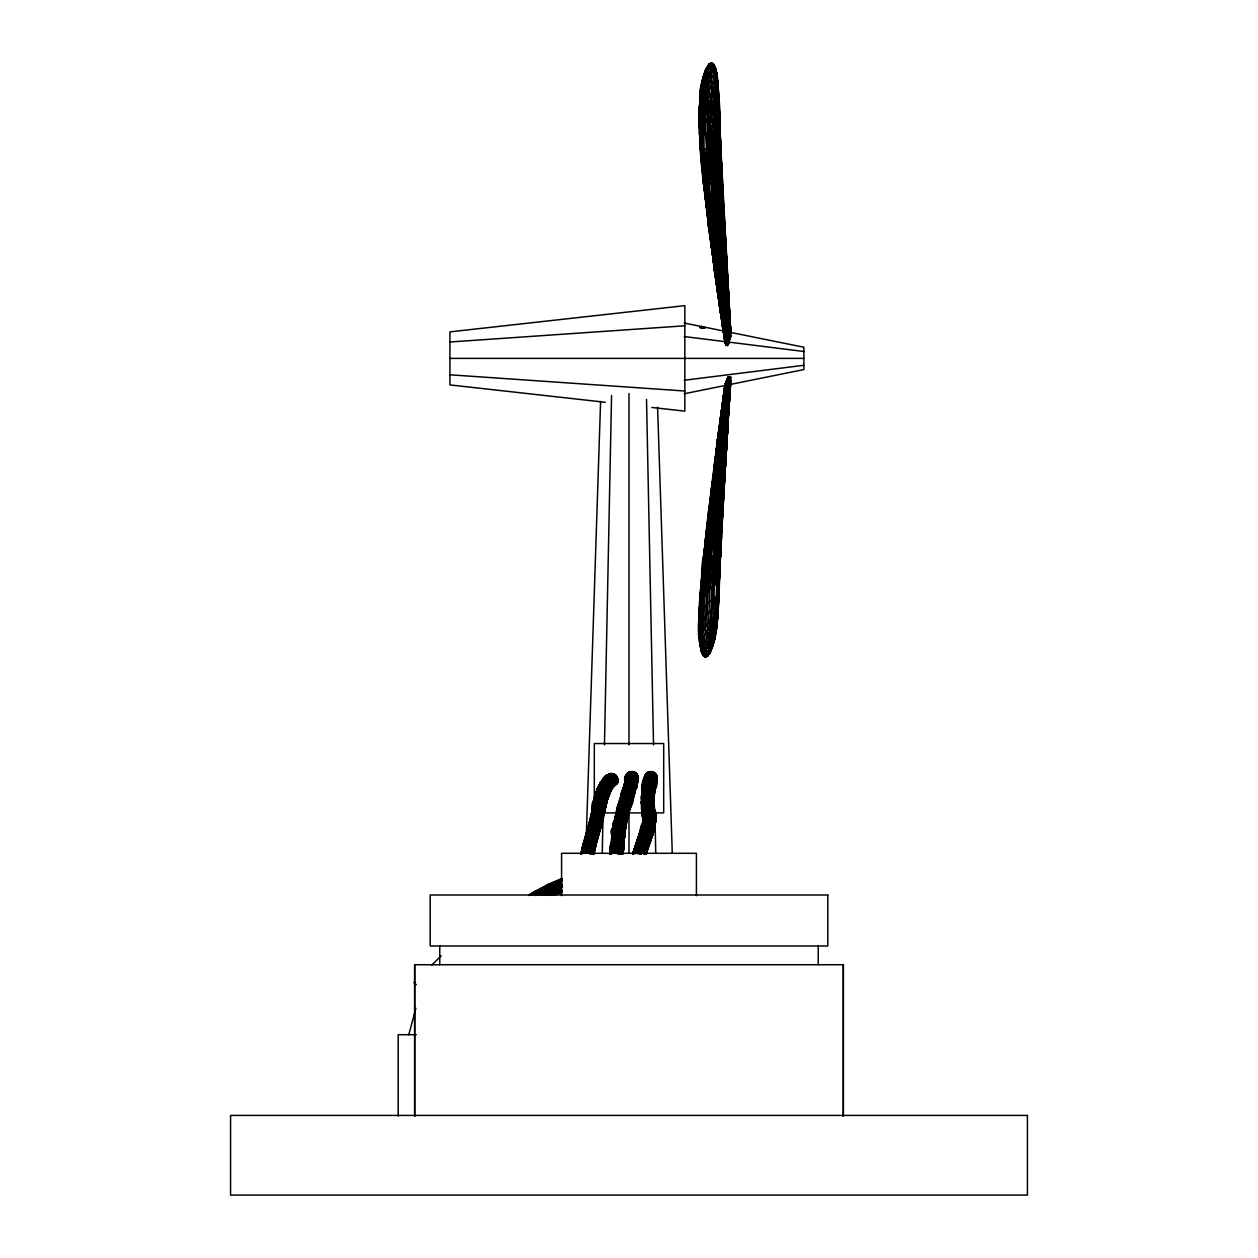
<?xml version="1.0" encoding="UTF-8"?>
<svg xmlns="http://www.w3.org/2000/svg" width="1258" height="1258" viewBox="0 0 1258 1258"><rect width="100%" height="100%" fill="white"/><g stroke="black" fill="none" stroke-linecap="round" stroke-linejoin="round"><path stroke-width="1.5" d="M398.204 1116.113L398.204 1034.705L416.335 1034.705M414.668 964.729L414.668 1116.239L414.668 964.729L843.332 964.729L843.332 1116.239L843.332 964.729M625.305 777.224L625.949 781.124L625.305 777.224L626.956 773.544L630.478 771.704L634.457 772.129L637.79 776.123L637.256 783.089L638.01 777.287L637.098 781.753M625.698 781.658L625.273 778.183M637.381 782.177C643.247 770.352 621.216 769.346 625.949 780.982M722.422 187.788L718.224 87.588L715.645 68.624L713.852 64.488L711.572 62.9L708.977 64.189L704.889 71.344L700.69 88.925L699.259 110.893L699.684 134.637L706.257 206.752L725.284 343.748M700.108 127.435L700.077 97.385L699.259 121.822L701.948 166.339L715.173 275.125L725.284 343.497M718.805 101.411L716.824 74.568L714.733 73.467C700.91 89.978 708.411 113.267 707.405 132.75L702.499 135.801L699.684 134.637L699.165 108.345L701.492 87.415M730.222 377.038L721.73 512.635L716.745 618.118L712.515 645.716L710.471 651.88L707.877 655.764L705.282 657.053C690.5 634.063 704.401 599.343 702.326 573.585C707.688 511.408 716.321 449.389 724.592 387.668L717.595 439.011C712.736 510.858 693.001 584.278 704.338 656.204L705.282 657.053L707.877 655.764C718.633 639.3 716.871 618.087 718.821 599.311C720.394 525.294 723.633 451.37 729.687 377.557M710.566 650.512L707.877 655.764L706.32 656.503L703.867 656.314L701.822 653.138C694.212 613.715 703.662 572.909 706.021 533.282C708.521 525.404 712.327 514.962 720.865 512.289C715.11 554.526 722.108 598.604 713.852 640.149L711.949 639.866L709.842 636.422L708.679 621.342L713.144 498.294L718.287 434.812L725.127 383.674L710.754 502.98L703.269 585.615L702.2 632.617L704.04 649.93L706.823 656.299L709.481 653.657L714.072 641.737L717.312 618.338L724.812 469.643M625.824 782.963C619.628 772.27 639.064 766.484 638.01 779.174M717.705 101.945L717.988 85.937L716.541 72.445L713.852 64.488L711.572 62.9L708.977 64.189C695.297 89.994 701.256 121.397 700.58 149.45L702.153 150.708C726.353 139.607 719.183 107.103 717.988 85.937M718.947 130.407L718.224 87.588L720.913 166.418L730.756 332.914L729.09 311.229M625.666 776.233L625.257 781.422M621.358 853.553C621.877 827.418 631.689 797.698 637.366 775.117C639.3 777.601 636.061 787.508 633.497 794.207M644.678 781.674L644.882 775.667L642.146 793.751L642.209 804.853M652.21 794.867C668.517 771.752 639.174 762.631 642.225 791.581M624.581 836.083L625.745 825.83L624.455 827.748L636.296 785.102L637.79 776.123L638.01 777.601M699.763 105.987L699.023 109.918L699.857 111.412C718.585 107.873 721.274 79.097 713.852 64.488L713.349 65.888C698.85 84.931 704.637 112.764 703.961 135.282C703.804 205.714 716.745 275.266 726.259 344.865M718.522 101.819L717.673 89.853M638.01 778.781L637.602 775.651L636.108 784.615L625.179 823.518L622.38 853.506M728.083 344.047C718.884 274.338 709.748 204.504 705.612 134.292C706.336 113.078 699.998 87.195 714.072 69.159L714.575 66.485L712.515 63.749L705.817 69.693C692.702 107.134 704.433 148.067 705.345 186.577L709.323 184.989L714.324 179.328L721.416 164.311L719.843 126.822L715.031 66.816M637.79 776.469L637.366 775.117L635.856 784.159L624.896 823.157L623.308 845.266M700.203 643.2L700.077 636.344L708.679 621.342L711.949 618.071L717.563 618.905L718.821 599.311L717.941 597.44C704.276 599.484 697.514 620.005 699.023 632.397C701.948 623.732 706.54 608.542 717.39 608.542L718.224 610.036L717.437 620.178L714.072 641.737M725.52 383.486L711.871 500.605L704.794 582.721L703.647 630.227L705.455 647.917L708.427 654.144L709.481 653.657L714.182 633.843L717.013 597.11C713.931 613.778 712.421 632.444 702.121 646.502L700.03 645.401L699.165 630.478M725.882 345.352L708.757 228.327L706.996 207.774M729.121 341.704L728.02 311.402L729.027 300.976L723.837 210.951L717.831 151.731L714.182 80.292L711.965 66.643L710.031 63.655C697.246 84.286 702.562 112.025 700.313 135.471M604.06 779.567L606.372 775.683L611.435 773.497L615.744 775.085L617.867 779.189L612.332 785.684L605.696 804.208L609.359 793.059L608.919 790.103L603.557 786.25L598.1 787.791L594.468 798.814L592.298 811.064L593.053 807.605M625.918 775.164L625.949 780.778L625.273 777.837L626.232 774.503M620.414 854.276C621.153 827.544 630.557 797.399 636.752 774.126C631.422 800.418 621.358 825.846 621.059 853.113M728.036 376.551L726.589 422.169L727.596 424.213L720.158 562.515M727.784 424.874L730.709 376.85M623.355 791.408L623.166 787.885M626.217 774.629L625.682 779.52L629.33 777.208L634.378 778.01L637.208 781.36L636.862 785.338M623.968 786.706C618.826 808.8 620.194 780.322 630.462 785.495C633.34 786.234 636.328 789.285 635.054 792.414M637.602 775.919L635.966 773.151L634.409 782.507L623.37 821.836L620.052 853.883M700.517 599.94L701.335 586.621M712.814 70.039L713.349 65.888C722.186 154.53 722.234 244.131 730.756 332.914L720.221 137.326M636.752 774.409L635.007 772.412L633.45 781.847L622.364 821.301L619.172 853.144M636.375 773.953L635.51 772.758L633.953 782.161L622.883 821.553L619.628 853.49M719.843 126.822L721.227 161.401L718.821 97.542L715.786 106.663L712.956 159.986L712.94 204.975L715.362 252.968L713.412 253.739L708.773 207.774L708.207 147.485L709.276 130.628L717.642 116.664C712.311 193.276 718.68 269.684 727.596 345.604L720.457 312.975L709.009 228.736L720.457 312.975M612.048 836.822L613.873 822.119L618.433 820.452L624.22 822.465L625.792 825.437L622.679 853.003L625.682 826.081M627.836 772.742L622.993 790.496M635.95 773.544L629.928 771.704L628.402 780.935L617.301 820.53L614.03 852.877M615.807 852.971L619.015 820.483L630.148 780.856L631.076 771.61L617.851 820.468L614.612 852.861M616.813 853.223L620.21 820.641L632.271 777.208L632.868 772.035L631.689 771.469L618.433 820.452L615.209 852.893M616.97 853.27L620.619 820.719L632.664 777.302L633.261 772.113L632.287 771.5L630.73 780.919L619.612 820.53L616.263 853.066M632.868 772.035C631.406 794.521 616.829 826.773 617.961 853.695M635.479 773.167L634.457 772.129L632.9 781.564L621.798 821.081L618.48 853.993C630.777 831.554 604.831 836.68 610.539 853.695M729.153 376.944L718.57 533.596L718.821 599.311L719.718 533.502C694.023 548.173 703.112 586.024 703.599 610.523M602.268 852.814L602.991 817.496M604.469 744.862L611.561 395.499M627.365 773.245L621.468 796.345M721.778 411.193L724.592 387.668L703.552 557.467L700.439 593.226L699.527 638.042M728.429 376.645C719.151 440.662 720.079 505.527 715.44 569.937C711.289 597.188 719.859 630.384 703.505 654.081L703.002 655.481L704.338 656.204L711.037 650.26L714.575 639.064L715.126 626.453L710.172 625.839L700.612 642.24L701.209 651.345L703.002 655.481L702.027 651.204M700.124 603.903L699.008 622.458L699.558 608.149L704.024 597.692C701.492 568.16 705.439 538.597 708.773 509.286C710.833 501.895 714.387 492.35 722.202 489.692L717.233 534.131L718.224 610.036L724.655 408.819L727.957 402.34L730.552 376.975L723.649 466.561L719.246 588.414M728.697 376.818L727.957 402.34C729.373 439.341 721.825 477.175 722.595 514.553L721.416 532.433M730.049 324.391L729.923 317.016L730.521 337.459M624.455 837.749L624.864 829.211L620.493 825.94L620.619 820.719L624.55 803.06C621.263 801.535 615.335 804.57 618.433 808.391M627.821 772.868C622.081 799.616 612.567 825.657 611.86 853.38M603.384 813.753C606.419 803.123 607.048 790.244 615.083 781.454C617.741 777.586 618.716 780.432 617.033 783.089C613.841 786.329 609.973 789.033 615.744 783.97C620.792 774.724 603.871 769.943 602.676 780.841M620.493 825.94C616.53 820.578 623.701 809.523 623.355 802.856M621.09 826.113L624.55 803.06M619.486 825.735L619.015 820.483L622.789 802.808M631.06 771.94L629.362 771.893L627.868 781.061L616.766 820.609L613.464 852.94M721.479 514.648L721.589 510.842M726.275 380.576L715.55 474.486L707.594 562.735L705.251 627.302L706.98 644.819L710.031 650.701L706.823 656.299L711.572 646.077L709.465 643.719L707.672 636.815L706.965 615.382L713.443 478.763L717.815 437.249L727.14 380.812L725.143 443.76L726.558 446.543L722.548 516.126L721.337 520.356M612.442 834.416L613.417 822.811M612.017 835.548C607.252 825.185 621.09 828.204 618.433 820.452M641.91 804.46L641.438 795.937L642.791 792.98L647.917 791.203L652.619 793.027L655.497 816.19L654.742 817.731M641.47 803.642L641.706 794.584M641.659 804.051L641.91 794.16M645.385 852.845L652.682 830.72L654.569 821.207L653.783 794.584L654.176 795.968L652.446 799.726L652.965 794.333M653.971 795.04L654.113 812.086L654.962 812.841M653.547 804.098L654.097 795.496M704.04 649.93L703.505 654.081L702.279 653.484L702.782 650.826C712.091 639.19 712.61 622.348 716.478 608.322L716.541 626.232L716.022 632.035L714.182 633.843L710.047 630.116L714.119 536.584L721.133 447.313L725.143 443.76L730.662 380.199L726.589 422.169L719.718 430.032L725.127 383.784M730.473 385.09L724.923 467.724L723.649 466.561L726.086 394.194L729.168 384.854L729.986 377.306M729.388 377.258L729.923 394.556L727.596 424.213M621.641 826.317L624.943 803.154M586.322 835.155L600.601 401.396M617.694 825.657L617.851 820.468M624.691 788.137C622.097 784.253 626.72 779.834 630.73 780.919C638.419 779.724 635.557 795.968 637.444 783.451M699.637 641.832L699.558 608.149M622.175 826.553L625.541 803.359M723.837 210.951C721.825 218.357 718.239 227.855 710.44 230.528L708.757 228.327L705.439 196.751M716.541 82.336L716.541 72.445L714.072 69.159M700.061 619.596L699.259 634.032L700.077 640.008M617.112 825.72L617.301 820.53M701.005 645.606L701.209 651.345L702.121 646.502M709.056 633.12L710.912 631.264L711.541 625.305L717.123 513.814L727.816 379.947M612.237 834.84L613.275 823.188M707.515 546.003L709.827 505.291L717.595 439.011L715.613 458.588L716.431 452.786M710.471 651.88L705.282 657.053L706.367 651.267L708.977 649.961C721.196 605.287 713.349 557.766 720.865 512.289L721.73 512.635M589.798 822.386L594.767 798.484L600.899 781.957L595.789 793.232L592.156 810.671L593.886 800.009L598.839 785.637L601.245 781.533L604.532 779.756L609.454 780.904L612.269 785.134L611.938 788.231L607.189 797.792M616.593 780.668L617.898 779.771L610.885 788.845L605.869 803.029M730.096 338.858L717.532 174.123L713.302 89.758L710.471 68.703L711.572 62.9L708.977 64.189C696.948 82.886 693.85 128.206 716.871 83.641L716.824 74.568M701.351 593.587L701.209 597.267C699.621 586.936 708.238 573.082 718.114 569.308L719.969 571.887M701.791 582.517L702.624 571.509M616.546 825.798L616.766 820.609M622.663 826.805L626.122 803.579M717.563 618.905L717.941 597.44L715.739 535.122L721.196 489.787L722.988 426.792L713.144 498.294M718.947 583.335L719.749 564.606M624.817 782.932C623.685 777.601 629.346 772.679 634.284 775.227C641.769 781.422 635.825 778.089 637.68 782.02M700.69 88.925L700.344 94.051M716.148 631.029L716.745 626.814M717.689 610.429L718.397 596.15M724.844 469.596L722.548 516.126M645.857 827.953L637.13 853.301L646.974 819.383L645.574 791.455L648.924 771.83L647.776 772.302L646.549 797.871L648.326 815.703L647.587 823.078L646.423 828.047L641.957 828.173L633.466 853.553L637.696 853.38L647.005 823.046L647.728 815.75L646.156 791.329L649.505 771.673L648.31 797.808L649.914 819.477L648.137 828.456L639.41 853.789L649.317 819.414L647.728 797.792L649.505 771.673L654.066 772.396L657.101 776.5L654.018 793.169M628.827 772.129L627.333 781.218L616.247 820.735L616.184 831.994L612.693 834.038M646.502 852.845L653.578 832.246L651.691 829.997L647.571 828.299L638.844 853.632L648.735 819.367L647.131 797.808L648.342 772.035L645.008 791.644L646.408 819.43L636.564 853.239L645.307 827.874M647.351 785.165L650.685 771.531L649.458 797.981L651.046 819.681L649.254 828.818L640.511 854.182L648.703 828.629L650.48 819.571L648.892 797.871L650.087 771.579L647.351 785.165L643.388 786.973L642.02 790.103M623.103 827.088L626.673 803.831M642.303 812.982L643.325 822.921L641.8 806.865L642.539 805.765L646.816 803.673L651.817 804.302L654.034 806.441L654.317 811.725M642.917 822.386L641.989 806.488M643.09 822.653C639.206 811.913 661.96 814.193 654.679 823.974M644.756 827.827L636.013 853.207L645.857 819.524L644.458 791.864L646.046 773.67L647.776 772.302L645.071 785.794M654.16 816.772L652.1 830.264L644.175 854.088L652.352 830.437L654.223 820.939L652.619 793.027L655.874 773.953L653.72 798.201M654.931 823.77L655.292 817.731M655.135 823.534C658.783 816.584 653.295 811.237 647.037 813.533C643.97 813.863 641.281 817.197 643.467 820.059M715.362 78.751L716.022 71.124L716.227 77.729L706.666 94.146L700.03 93.863M716.337 119.431L714.324 179.328L716.494 251.993L723.602 241.536L717.831 151.731L720.535 144.293L720.378 141.242M700.989 634.63L700.69 646.439M612.08 835.265L613.212 823.455M646.754 785.259L647.257 772.632L643.939 792.131L645.338 819.634L635.479 853.191L644.222 827.811M648.53 785.149L651.864 771.626L650.559 798.295L652.131 819.964L650.292 829.242L642.178 852.814L651.597 819.807L650.009 798.122L651.282 771.547L647.933 785.134M646.187 785.385L646.926 772.868L643.624 792.32L645.181 816.379L644.505 823.157L634.96 853.223L643.719 827.811M628.324 772.412C622.49 799.176 613.401 825.264 612.913 853.034M703.159 174.705L708.757 228.327M720.142 548.755L721.164 536.065L720.174 555.092L722.312 513.39M645.621 785.558L646.47 773.245L643.184 792.634L644.568 819.87L634.645 853.254L643.404 827.827M721.51 528.895L730.662 380.199M612.379 853.191L615.319 821.065M623.512 827.402L623.811 822.134M624.66 837.042L625.179 823.518M624.628 835.768L625.399 823.896L624.691 828.818M650.26 785.448L652.996 771.909L651.55 798.751L653.106 820.342L651.251 829.73L643.121 853.333L650.795 829.478L652.635 820.137L651.062 798.5L652.43 771.736L649.694 785.306L654.113 788.373L654.254 792.729M612.615 828.393L610.193 852.279M611.184 848.207L612.819 828.016M610.492 852.782L613.621 822.449L612.363 829.871L612.929 836.759M610.492 854.198L613.873 822.119L612.552 830.673L613.228 827.151M613.354 833.346L614.171 821.82L613.369 827.324M610.916 853.883L614.517 821.537L618.905 803.736M611.372 853.616L613.747 833.032M700.769 327.772L701.272 326.53L704.684 327.725L701.272 326.53L699.873 327.63L702.043 326.986L703.489 328.134L702.499 326.703L700.313 327.347L701.948 327.913L702.499 326.703L704.826 328.102M700.313 612.379L699.417 610.004L700.439 593.226M700.344 600.145L700.58 596.386L699.417 610.004M720.158 540.28L720.378 536.663M726.605 447.942L721.479 525.482M703.253 568.239L703.631 555.8L707.515 523.297M725.206 468.888L726.558 446.543M619.895 825.814L623.952 802.934M728.492 343.528C720.928 259.73 709.15 176.12 708.128 91.85L702.656 86.126L703.505 75.669L705.282 73.876L708.38 79.065L709.984 95.765L714.23 109.477L711.163 162.376L712.594 229.915L714.324 253.566L726.935 345.447M701.209 327.599L701.272 326.53L702.043 326.986M715.267 96.064L715.959 85.355M701.822 653.138L700.077 636.344L702.043 613.338M721.463 518.422L721.95 510.701M730.709 380.922L728.98 407.073L730.756 381.111L729.027 403.158M624.597 837.325L625.776 825.059M652.1 830.264L643.954 853.899L651.691 829.997L653.562 820.546L652.006 799.034L653.547 772.129L650.811 785.637M726.526 447.282L728.539 408.866L727.706 413.489M716.871 83.641L717.563 79.977L718.066 89.507M730.521 380.922L730.253 384.791L730.631 381.111M722.202 489.692L723.869 491.878L722.8 497.193L723.287 489.928M724.01 479.031L724.639 469.721L724.026 477.269M718.9 579.812L719.89 566.352M619.282 803.5L614.895 821.285L614.643 832.513M726.479 443.209L727.895 427.311L723.948 483.544M727.737 425.141L728.854 408.992L727.674 422.028M725.174 462.001L726.401 449.185L725.316 462.315M725.221 470.288L722.658 504.835M718.9 586.936L719.843 573.679L719.246 575.944M716.871 622.553L717.249 617.395M624.204 828.079L624.581 822.795M701.366 89.161L700.989 94.397L702.782 78.216M729.719 387.385L729.027 396.522M729.074 401.554L729.782 387.401M625.179 779.787L626.217 774.912L630.478 772.019M637.491 782.57L638.01 778.56M652.776 786.785L654.066 772.396L651.345 785.857M725.237 458.132L725.614 448.115M726.448 436.919L727.486 428.742L726.416 440.284M727.706 420.109L728.539 408.866L727.8 416.162M590.332 853.883L592.644 842.388L587.643 841.193L583.335 843.347L581.243 853.899M593.965 853.254L595.616 845.879L593.131 842.671L599.17 821.332L606.246 787.256L608.369 780.29L614.203 774.079C595.946 795.37 599.484 828.189 588.98 853.254M625.399 781.957L625.257 779.237M625.588 782.46L625.383 779.111M651.109 813.203C651.848 807.243 638.466 813.014 643.388 818.36M704.024 597.692L707.625 591.936L706.509 579.844L712.421 538.503L727.14 380.812M719.246 111.868L719.12 108.581L720.001 131.461M701.634 582.721L707.546 524.806M728.586 376.928L720.032 490.305L708.333 577.107L709.528 589.389L707.625 591.936M625.273 778.372C625.336 771.594 636.108 770.494 637.79 776.957M589.389 824.273C588.131 816.222 605.255 820.31 600.742 826.962L604.422 810.183C602.346 805.969 594.405 804.554 592.141 809.209M624.471 828.44L624.896 823.157M712.657 253.361L712.091 252.543C707.672 207.397 698.017 161.968 699.747 116.569M654.6 791.801C657.226 785.039 652.352 779.583 654.569 772.711L651.848 786.14M726.935 378.815L719.026 449.656L710.723 540.798L704.794 582.721L705.769 594.767M726.416 444.86L727.769 428.145M650.543 813.171L650.748 810.734M612.819 786.108L611.592 786.942L613.385 785.967L612.237 786.203L607.74 797.635L604.013 813.14L610.633 787.272L613.448 781.926L617.631 778.042C607.881 787.021 605.617 800.984 603.714 813.47M641.25 802.368C641.611 798.61 646.266 797.242 649.458 797.981C656.566 799.239 653.389 807.605 653.861 812.432M703.961 135.282L705.125 121.57L710.644 115.327L715.786 106.663M654.003 802.447L653.877 803.28M722.8 497.193L723.46 489.393M721.494 518.406L722.155 510.654M624.534 834.825L625.022 830.815M723.649 466.561L717.972 471.011L712.626 481.012L709.072 543.33L705.958 565.518L701.775 575.771L699.747 618.386M720.221 540.248L720.535 536.553M707.672 636.815L709.842 636.422L712.028 632.491L715.865 618.024L714.733 637.869L715.66 629.031M601.34 782.901L602.378 779.834L604.485 778.042L610.476 778.356L613.778 783.608L613.055 786.769L609.359 790.92L611.404 789.206M649.961 813.155L650.182 810.718M718.9 571.415L719.372 566.069M643.404 787.634L643.561 782.649L642.036 790.59C639.63 783.294 648.452 776.029 654.003 782.02M701.225 85.859L700.769 111.632L704.008 94.287L705.942 88.705L707.798 86.865L704.905 80.103L703.867 79.537L702.279 80.874L701.712 93.517L710.031 63.655L705.282 73.876L707.877 70.008L710.471 68.703L708.427 65.825L706.823 69.269L709.874 75.15L711.257 85.402L715.991 176.78L729.561 340.022M653.468 798.61L655.465 773.497L653.594 781.611M699.259 623.968L700.14 614.297M594.405 802.808C592.534 795.323 599.028 787.351 602.032 780.793L595.899 797.651L582.548 853.191M646.691 811.221L646.47 813.706L645.574 811.646M649.38 813.171L649.6 810.718M703.584 568.679L703.93 565.015M725.347 451.842L725.693 447.99M702.97 567.845L703.835 558.709L701.665 577.516M714.733 73.467L715.645 68.624L717.249 83.154M647.037 813.533L647.272 811.048M647.618 813.407L647.854 810.923M648.2 813.297L648.436 810.828M648.782 813.218L649.018 810.75M644.536 777.35L642.052 789.615C642.146 784.52 643.357 774.944 650.701 776.202C654.883 776.658 657.934 781.816 655.119 785.479L656.409 780.966M710.864 499.615L711.383 494.158M641.564 807.636L642.13 812.637L641.8 806.865M652.839 799.38L653.358 793.971M653.185 799.003L654.207 790.386M728.932 400.123L729.86 390.578L729.923 394.556M642.225 793.987C639.992 811.363 642.932 778.954 644.599 776.784L643.561 781.014M641.659 797.32L643.105 783.53M644.709 776.217L642.445 793.358L643.97 817.04L642.885 825.924L642.288 824.902L644.819 823.109L650.465 823.628L654.647 826.113L653.452 828.141M642.98 827.89L634.205 853.333L643.671 823.377L644.316 816.804L642.791 792.98L646.046 773.67L644.615 781.36M653.908 797.776L656.44 774.802L653.232 793.704L654.254 811.945L651.282 810.797M654.144 796.88L656.943 775.919L654.349 788.86M705.125 121.57L700.816 122.859L703.521 102.197M644.552 786.061L645.684 774.142L643.042 787.351M700.297 595.034L701.948 578.822L702.577 579.671M713.616 477.726L714.009 473.889M714.591 468.149L714.733 461.088M724.608 393.612L725.206 387.841M726.432 435.016L727.014 429.465L726.338 430.723M717.17 448.98L717.768 443.193M704.228 554.92L705.046 547.356M705.439 543.582L717.752 439.545M719.78 429.481L720.174 425.739M722.249 411.224L722.658 407.356M611.53 843.52L610.256 852.751L611.53 843.52L610.24 851.32M620.398 853.27C622.568 834.73 626.295 841.571 622.71 853.915M602.724 779.394L599.075 785.165L593.886 800.009L595.789 793.232L598.163 790.952L603.573 790.983L607.661 794.569L601.261 826.333M729.86 320.916L729.168 324.029M631.217 801.488C622.899 817.936 635.007 808.045 627.192 804.114M641.926 811.567C646.785 801.409 660.906 809.948 654.868 820.232M654.459 811.363L653.594 800.748M700.737 615.964L702.467 600.585M712.626 481.012L707.232 529.052L705.958 565.518L711.163 557.687L716.227 553.111L719.749 552.86L720.535 556.759L721.51 535.924L719.718 533.502M718.381 437.532L723.319 396.616M721.384 414.715L720.205 419.527M707.987 521.064L708.836 513.594L708.034 519.444M725.237 384.838L717.091 452.707L714.969 459.374L712.657 487.302M701.712 85.638L703.788 75.669M642.744 787.775L645.102 775.132L644.206 781.737M722.8 214.945L726.605 259.29L723.539 269.369L716.478 276.603L714.811 273.804L702.892 174.799M709.528 507.902L710.22 502.162M710.691 498.341L711.383 492.601M588.398 853.066L597.015 820.326L603.557 786.25L605.664 779.661L610.853 773.528M704.92 110.83C699.023 150.677 703.474 191.122 710.44 230.528M654.27 814.193L652.698 799.585L655.025 773.088L652.336 786.439M587.392 852.814L596.025 820.059L602.393 786.124L604.532 779.756L609.705 773.764M600.601 806.96C602.928 795.874 601.67 780.872 612.033 773.513L606.828 779.787L601.984 790.559L586.794 852.704M715.503 457.204L718.287 434.812M598.399 806.425C600.16 801.472 600.286 766.562 613.731 778.262C616.955 782.004 614.077 786.8 610.649 789.049M621.122 794.631C621.499 791.203 625.902 790.559 628.591 791.502C637.24 793.609 632.381 804.664 629.598 809.57M712.563 483.103L712.091 486.862L711.729 484.865M713.034 479.329L713.994 471.813M714.465 468.039L715.173 462.394M601.387 782.334L597.141 789.537L597 790.842L598.525 788.074L593.792 800.717M586.197 852.641L594.83 819.87L601.277 786.203L603.463 780.023L609.155 773.953L608.416 774.629M589.546 853.49C597.33 829.352 600.129 804.082 606.828 779.787M711.761 486.075L704.999 551.303L704.794 582.721M720.472 468.306L714.057 517.007M585.615 852.625C594.672 828.55 594.421 801.44 604.485 778.042M590.065 853.742L598.682 821.034L606.167 782.932L608.966 777.696L613.228 773.717L607.803 780.054L602.975 790.779L587.785 852.893M655.434 784.85L654.726 790.339L656.723 775.353L654.113 788.373M716.918 448.949L717.673 443.178M718.743 491.218L712.421 538.503M585.049 852.625L593.682 819.854L600.223 786.439L602.488 780.495L607.63 774.834L603.4 778.765M624.251 844.433L622.789 853.584L623.669 842.231L621.719 854.276M602.173 807.715L607.803 780.054M655.119 819.964L654.585 810.278L655.339 819.697M725.143 385.121L720.457 419.417L725.284 385.53M718.176 439.341L718.947 433.585M719.45 429.749L720.221 423.993M723.507 402.796L723.979 399.242M724.718 393.754L725.206 390.043M719.23 469.564L712.484 519.161M584.498 852.672C592.675 829.195 593.886 803.595 602.488 780.495M643.86 782.146L645.37 774.614M723.476 399.651L723.948 396.176M724.419 392.685L725.127 387.464M721.479 414.511L720.976 418.238L721.636 417.011M721.982 410.8L722.737 405.218M623.889 842.656L622.773 852.153M583.964 852.751C593.336 828.943 592.046 801.283 603.541 778.623M704.338 555.045L705.093 549.557M714.513 496.139L721.133 447.313L717.091 452.707L726.857 378.91M642.303 788.656L642.948 784.017M709.009 508.877L711.32 492.365M715.55 474.486L724.655 408.819L722.249 409.102L725.929 381.787M714.434 476.53L725.677 393.329M613.731 827.009L614.517 821.537M614.895 821.285L614.171 832.765M615.775 820.892L615.131 832.309M616.247 820.735L615.649 832.136M625.069 830.406L625.792 825.437M706.776 532.37L707.546 526.929M613.291 827.277L612.74 831.066L613.432 827.528M624.817 831.491L625.745 825.83M710.204 574.623L712.94 555.674L714.843 584.718L709.528 589.389L712.059 572.547L713.192 585.725M599.406 806.598L604.029 782.555L610.272 773.607L609.548 774.409M656.786 778.623L657.101 776.5L654.695 791.329L655.512 785.904M622.836 852.625L624.235 843.976M645.857 819.524C636.69 823.786 642.193 845.722 633.843 851.855L640.967 831.852L634.236 852.437L636.249 847.011M642.476 825.405L643.247 820.625M642.649 825.673L643.656 817.275L641.957 800.308M646.408 819.43C666.929 816.631 644.017 846.147 645.794 853.443M655.088 821.741L652.855 833.126L645.873 853.443M654.553 827.497L655.261 822.009M609.627 854.04L611.64 842.766M642.476 789.93L642.869 786.093M656.692 778.057L654.459 792.273L657.258 777.664L656.849 779.756M642.492 788.216L644.017 779.473M611.561 849.087L611.718 844.857M622.002 852.499L622.568 848.961M622.647 850.377L622.065 853.899L624.204 844.889L622.568 854.386L624.141 845.187M612.253 841.476L610.161 853.16M612.567 841.099L610.303 852.971M610.193 854.449L612.913 840.737M613.306 840.423L610.602 854.119M613.731 840.14L611.026 853.82M614.203 839.888L611.482 853.553M614.69 839.684L611.986 853.333M615.209 839.495L612.504 853.144M615.76 839.353L613.039 853.003M620.854 839.888L618.103 853.757M621.373 840.14L619.093 854.386M623.072 841.445L620.744 853.679M616.31 839.259L613.605 852.908M616.892 839.196L614.171 852.861M617.489 839.18L614.769 852.861M618.087 839.196L615.366 852.908M618.7 839.259L615.964 853.003M619.093 839.338L616.373 853.081M617.411 853.443L619.707 839.479M620.304 839.668L617.552 853.49M713.899 608.463L715.786 597.11M704.999 101.898L701.272 135.833L702.577 167.188L706.1 166.937L709.37 164.389L717.831 151.731M624.613 831.868L630.038 808.186M604.658 811.379C607.378 800.088 607.142 785.102 617.442 777.491L616.31 778.938M610.177 851.792L611.53 843.976M712.311 609.155L714.34 597.519M624.786 782.413L625.918 775.683L625.305 777.586M637.822 780.133L634.614 790.339M637.098 784.835L637.885 780.542M655.591 819.147L654.396 809.57L655.072 813.155M703.867 656.314L705.455 647.917L707.939 648.012L710.518 645.417L712.987 640.416L711.965 648.609L713.302 642.869M624.896 783.451L625.179 780.888M635.825 784.835L635.856 786.627L636.627 784.033M704.669 75.496L705.188 72.587M711.399 648.798L711.918 645.904M625.336 826.836L624.691 830.437L629.959 807.384L635.321 790.276M622.427 853.427L623.779 846.068M604.626 811.772L608.007 795.952L612.143 784.599M655.465 786.407L656.849 779.189M704.889 71.344L703.867 79.537L708.914 71.958L711.399 72.052L712.987 63.655M592.471 811.457L593.163 807.84M596.559 792.053L589.986 822.763M600.616 782.429C591.92 801.896 592.361 824.336 584.058 844.102M600.365 782.932L582.989 853.003M595.569 806.535L599.154 790.637L603.982 779.866M596.088 806.441L599.689 790.543L604.532 779.756M596.654 806.378L600.239 790.48L605.082 779.677M597.22 806.362L600.821 790.464L605.664 779.661M597.802 806.378L601.387 790.496L606.23 779.708M598.997 806.52L602.582 790.684L607.41 779.929M600.003 806.755L603.573 790.983L608.369 780.29M601.151 807.18C603.463 795.874 605.334 782.146 615.272 774.708C606.545 783.247 603.51 795.732 601.686 807.432M608.935 780.589L591.008 854.324M609.454 780.904L591.858 852.751M609.941 781.265L592.219 853.081M604.579 812.039L606.372 802.321L604.39 798.72L606.12 792.493L610.79 782.099L616.168 775.51L610.382 781.674L608.023 788.75L600.726 822.669L592.549 853.427M610.79 782.099L592.832 853.789M701.225 646.785L700.832 648.845L702.782 650.826M715.629 634.095L716.022 632.035M612.332 785.684L608.007 796.424L604.438 812.432L607.944 795.496L612.269 785.134M712.091 252.543L712.044 248.424L712.767 254.116M641.517 828.472L632.727 854.056L642.571 824.021M609.863 853.584L611.797 842.31L610.303 850.99L612.111 845.706M592.062 809.869L595.569 793.987M714.811 273.804L714.434 265.517M642.398 789.599L642.995 786.612M654.758 788.357L657.069 779.378L654.758 788.357L655.371 786.926M655.214 787.414L656.157 782.995M656.031 780.809L654.537 789.348L656.11 774.268L654.27 782.319M593.807 801.142L595.584 795.37L592.078 810.278C590.615 800.796 596.072 793.263 604.39 798.72M621.594 853.993L623.386 841.838L621.059 854.119M642.539 790.103L643.168 787.131M589.153 823.094L592.471 808.454M589.672 821.993L592.707 808.108M595.899 797.651L598.462 787.445L601.245 781.533M604.249 809.806L594.531 846.933M601.025 826.663C607.252 811.001 603.195 788.829 617.191 776.957L616.121 778.388M642.854 784.52L644.521 777.931L644.143 778.859M656.047 783.53L657.242 778.23M708.773 226.849L705.88 196.625M580.944 853.915L583.335 843.347M581.133 853.553L583.759 842.687M581.432 853.899L584.042 842.404M581.762 853.632L584.372 842.137M582.139 853.396L584.734 841.901M583.46 852.861L596.842 797.273L603.463 780.023M590.552 854.025L593.131 842.671M595.207 844.747L593.068 854.166L593.965 850.361M593.682 852.657L601.434 823.801M593.823 853.034L595.521 845.502M593.933 853.805L595.616 845.879M605.979 800.623L611.152 782.555L616.907 776.438L615.87 777.853M593.855 854.418L595.616 846.65M580.819 854.276L583.209 843.725M581.385 854.292L582.973 847.247M582.36 851.147L583.162 847.625M593.446 853.867L601.639 824.588M643.027 823.66L633.167 853.695M642.586 827.953L633.812 853.427L643.325 823.503M655.89 784.033L656.896 779.929L655.418 785.023M645.621 853.144L654.239 825.594L654.553 811.001M654.647 826.113L645.983 853.978L654.836 826.616M642.319 824.446L633.041 852.908M642.13 830.579L642.303 827.119M652.226 833.331L653.798 828.016M654.852 826.852L646.36 853.05M721.416 537.591L720.063 542.088M594.767 798.484L598.839 785.637L604.312 778.592M623.968 785.731L625.713 780.243M624.817 783.026L626.94 773.67M643.656 780.479L644.19 778.309M617.82 804.994L612.363 829.871L618.26 804.302M613.825 823.219L618.559 804.004M609.517 854.292L610.46 850.518M609.737 853.82L612.001 841.869L610.004 853.38M624.786 827.465L635.227 789.804M619.99 852.877L621.861 840.423M656.676 780.872L657.179 778.812L656.786 780.322M624.88 781.36L625.399 779.991M701.304 147.846L701.02 144.057L700.297 148.114L701.948 166.339L700.439 146.321L703.552 184.155L707.704 207.853L708.773 207.774L714.324 253.566L724.577 311.685L722.312 318.164L725.363 343.623M644.458 781.124L644.678 779.095L643.498 781.548M718.082 603.384L718.664 595.883M699.998 127.53L699.149 118.928L700.58 149.45L700.171 129.244M644.19 779.991L644.568 778.513L644.127 779.425M715.362 632.522L716.227 629.236M408.787 1034.705L415.879 1008.271M594.185 802.4L595.867 796.283L594.012 801.991M605.853 801.991L606.639 799.144L605.664 802.132M605.79 803.107L609.69 792.084L617.678 781.564L612.127 787.697L605.538 803.343M605.696 804.208L611.938 788.231M595.113 798.17L601.497 781.768M595.49 797.902C594.641 787.241 605.46 774.928 610.853 788.31M596.355 797.446L602.959 780.243M605.475 799.821L611.734 783.545M605.758 800.214L611.97 784.064M606.277 803.029L608.007 796.424M603.934 798.405L610.382 781.674M604.799 799.066L611.152 782.555M605.161 799.443L611.467 783.042M583.162 843.961L589.357 822.087M583.162 844.731L589.782 821.395M583.24 845.109L590.065 821.097M583.366 845.486L590.411 820.829M594.389 848.474L601.56 824.194M601.67 824.965L594.72 848.207M605.947 803.846L612.316 786.785L617.882 780.369L616.577 781.265M622.852 789.568L624.534 783.451M622.899 790.04L625.147 782.633M633.89 793.924L636.532 786.077M636.564 787.068L634.567 793.232M705.455 71.14L707.939 66.029L710.518 63.45L711.949 64.205M706.792 89.853L705.298 94.68L713.034 125.25M605.413 778.167L605.758 777.192L604.815 777.46M617.584 806.409L621.861 792.76M617.647 806.818L622.175 792.446M617.772 807.211L622.521 792.147M617.945 807.62L622.899 791.895M628.717 810.466L631.595 801.236M629.346 809.9L633.45 797.603M621.122 795.056L623.654 787.068M621.295 795.921L624.33 786.392M630.006 808.58L635.369 790.732M633.293 798.028L635.29 791.659M593.886 801.566L595.71 795.827M654.758 785.904L655.717 782.901M638.262 853.49L646.423 828.047L637.696 853.38L647.571 828.299M648.137 828.456L639.96 853.978L648.703 828.629M649.254 828.818L641.045 854.386L649.773 829.022M642.634 853.05L650.292 829.242M651.251 829.73L643.53 853.6L651.691 829.997M652.352 830.437L644.505 854.386L652.682 830.72M653.562 832.01L645.952 854.481M641.281 828.849L632.57 854.261L641.376 828.645M645.873 851.839L651.597 835.186M633.466 853.553L642.256 828.047M642.665 853.066L650.795 829.478M645.433 852.893L652.965 831.003M645.653 853.191L653.201 831.271M633.057 853.176L641.25 829.053M646.046 853.616L653.531 832.45M645.794 853.773L653.295 832.827M633.749 851.619L641.328 829.509M646.125 852.185L653.106 832.985M645.794 852.311L651.345 836.712M646.03 850.675L649.128 842.011M595.521 794.899L597.141 789.537M596.072 794.018L597.047 791.345M596.182 794.506L597.141 791.832M597.519 788.593L594.216 799.192L598.1 787.791M607.897 797.179L609.422 792.068M606.985 798.814L612.221 787.335L618.244 781.643M700.832 87.918L702.121 82.069M712.814 645.684L714.182 633.843L709.465 643.719L706.98 644.819M597.786 788.168L600.443 783.608M637.381 780.731L637.083 781.218M606.828 798.107L610.885 788.845M716.227 77.729L716.148 73.546M608.322 795.119L612.316 786.785M597.063 789.851L600.082 783.828L598.666 786.156M607.96 795.465L610.02 791.675M598.494 787.539L599.972 785.479M608.495 793.059L610.272 790.354L608.023 793.295M608.919 792.776L612.017 788.106M610.303 791.219L612.127 787.697M716.368 154.545C721.856 200.572 718.208 247.386 722.501 293.633L719.466 298.256L723.476 331.86L726.731 345.242M612.882 774.991L613.621 773.843L612.3 774.739M613.951 775.62L614.753 774.378L613.432 775.274M643.042 820.845L642.807 822.119M614.847 776.406L615.744 775.085L614.423 775.997M609.831 790.669L618.008 782.224M611.907 774.614L612.63 773.591L611.325 774.488M615.571 777.35L616.562 775.95L615.241 776.862M643.404 817.543L642.948 819.21M610.728 774.393L611.435 773.497L610.146 774.378M603.714 778.262L607.174 775.211M617.002 783.765L614.643 785.369L617.379 783.294M616.562 780.086L617.772 778.608L616.467 779.504M601.811 780.841L606.938 775.997M616.373 782.445L617.804 780.966L616.514 781.863M708.38 79.065L703.694 86.566L701.948 111.726L703.379 150.63L708.773 207.774M708.474 640.904L710.864 638.514L715.126 626.453L716.824 626.091M431.667 965.122L441.212 955.844M614.612 784.725L617.552 781.957L616.263 782.838M603.132 779.3L605.758 777.192M611.341 787.854L617.725 782.775M723.476 331.86L718.066 294.152M611.577 848.883L617.741 847.546L622.49 851.21M615.901 784.52L612.143 786.8M616.027 783.419L617.316 782.539M615.744 783.97L617.033 783.089M615.429 784.473L616.703 783.608M615.052 784.945L616.326 784.08M722.784 328.322L715.755 276.131L710.031 207.271C716.761 202.098 721.479 193.701 722.595 185.319L720.535 144.293L717.642 116.664M528.863 895.02L548.394 884.17L561.697 878.744M529.005 895.24L533.549 892.174M530.97 894.988L562.027 879.656M531.159 895.303L562.153 880.002M612.693 786.612L614.47 785.527M729.027 341.783L726.353 312.031L724.577 311.685L723.476 292.894L726.338 290.409L727.769 283.192L726.605 259.29M561.681 878.697L533.502 892.095L535.153 894.973L561.162 882.44M533.644 892.331L561.776 878.933M548.771 884.987L529.162 895.523L548.661 884.72L561.917 879.358L557.027 881.559M534.446 893.73L562.295 880.396M534.666 894.108L562.436 880.804M534.902 894.532L560.989 881.952M535.436 895.444L561.351 882.943M537.339 895.083L561.555 883.478M539.242 894.737L561.76 884.028M539.54 895.271L561.964 884.594M541.459 894.988L561.964 885.286M543.362 894.69L562.184 885.868M543.55 895.051L562.326 886.261M545.422 894.737L562.53 886.811M545.689 895.256L560.958 888.117M547.529 894.91L561.162 888.62M547.765 895.366L561.351 889.107M549.573 894.988L561.524 889.563M549.777 895.397L561.697 889.988M702.656 653.94L703.694 653.421M707.939 66.029L709.465 65.29M708.914 653.924L706.32 656.503L704.905 655.764M709.874 75.15L707.389 76.251L702.656 86.126L701.209 86.928L701.083 101.929L704.826 87.478L707.012 83.547L709.182 83.154M553.111 894.124L561.854 890.381M553.284 894.469L561.98 890.743M553.426 894.768L562.106 891.057M562.216 891.34L553.551 895.036L548.425 884.248M555.391 894.532L562.31 891.56M555.47 894.705L562.389 891.749L557.263 894.092M605.507 776.485L606.057 776.626M714.843 584.718L718.491 584.53L719.387 586.621M604.532 778.01L605.538 777.774M684.242 393.754L726.008 385.31M729.813 384.539L803.862 369.569L803.862 347.224L729.813 332.254M616.184 831.994L621.295 832.387L624.518 835.359M684.321 380.231L803.862 365.292M449.924 342.003L684.839 325.791M449.924 358.388L803.862 358.388M603.95 812.904L617.442 812.904M629 812.904L642.492 812.904M654.05 812.904L663.689 812.904L663.689 743.541L594.311 743.541L594.311 805.199M449.924 374.79L684.839 391.002M605.24 402.261L449.924 384.917L449.924 331.876L684.839 305.647L684.839 411.146L651.833 407.466M684.321 336.562L724.812 341.61M728.665 342.097L803.862 351.485M721.573 311.622L720.425 311.056L724.671 340.383L722.941 328.542M684.242 323.039L724.121 331.106M723.649 232.809L725.206 234.224L726.291 257.969M699.008 120.642L700.816 122.859M705.345 186.577L704.449 186.215L703.379 150.63M643.451 814.083L642.555 813.313M702.499 326.703L703.961 327.851M701.712 649.836L700.376 644.678M715.126 70.118L715.975 70.857M634.441 772.554L633.875 771.987L634.976 772.837M413.929 982.388L416.272 984.715M726.558 267.561L727.454 279.166L726.511 261.821L729.027 300.976L723.602 241.536L729.86 327.678L728.791 330.398L726.259 326.341L713.412 253.739M725.206 234.224L722.705 202.192M718.916 118.96L719.969 124.998M708.726 628.119L710.047 630.116M641.533 808.422L642.162 809.932L641.706 800.701M655.151 814.995L655.497 816.19M641.973 811.206L643.153 818.093M723.979 329.973L721.982 319.186M711.257 85.402L713.302 89.758M637.083 774.881L636.752 774.126L637.366 775.384M645.071 811.897L645.904 813.895M716.745 76.769L717.359 83.091M706.666 94.146L712.5 112.434M711.698 92.683L713.758 98.69M604.422 810.183L604.642 810.985M722.422 325.979L724.875 339.66M644.741 812.07L645.385 814.115M702.153 326.813L702.577 328.338M727.533 340.635L718.774 297.596L716.478 276.603L729.184 343.576M706.65 109.477L711.179 128.064L714.324 179.328L727.03 327.222M721.494 167.078L723.759 214.143M705.974 205.589L707.704 207.853L706.1 166.937L707.405 132.75L712.94 204.975L722.501 293.633M653.673 808.58L655.497 815.892M700.03 645.401L700.832 648.845L700.234 644.646M706.886 120.092L709.276 130.628M699.417 133.348L699.684 134.637M704.826 150.079L712.594 229.915L719.136 274.307M642.854 813.627L643.404 816.851L642.005 812.291M642.209 810.482L643.09 815.955M641.942 811.945L642.508 815.31M625.383 779.016L625.273 777.931M655.009 814.508L655.355 816.819M642.555 814.634L642.885 818.927M727.596 345.604L715.362 252.968M720.425 311.056L722.69 326.813L721.809 319.155M654.6 810.639L655.104 814.162M716.997 134.433L722.548 186.892L726.558 258.362M715.173 275.125L718.176 296.228M724.781 335.792L725.316 339.66M715.755 276.917L717.815 292.265M718.522 293.491L719.01 297.092M719.733 302.486L720.205 306.087M713.255 257.906L714.969 271.162M716.745 76.565L717.437 81.927M718.051 294.168L720.205 311.245M723.476 212.791L721.337 191.122L722.627 243.785L728.995 303.005M709.622 228.956L710.11 232.84M710.833 238.69L711.32 242.574M715.629 276.65L717.595 293.098M725.992 345.179L724.875 335.713L726.259 326.341L722.627 243.785M707.138 207.79L707.578 211.627M708.254 217.382L708.93 223.138M718.287 131.634L721.416 164.311L724.608 236.819M655.151 813.816L655.449 816.505M721.888 217.257L727.832 280.896M728.02 311.402L730.756 336.924L726.338 290.409L728.209 339.77M712.044 248.424L712.657 253.959M713.066 257.654L714.733 272.404M703.631 182.489L706.021 204.016M730.285 337.647L729.467 330.083L729.813 339.896M718.507 293.617L718.931 297.501M719.56 303.304L720.205 309.122M724.577 335.666L724.985 339.471M703.835 185.398L701.634 159.436M716.069 275.502L716.462 279.229M717.044 284.811L717.61 290.409M709.543 228.893L710.141 234.648M710.534 238.485L711.729 249.996M722.344 319.265L722.737 323.086M702.53 170.962L702.326 161.087L702.577 164.971M728.948 315.506L729.624 323.102L729.042 313.305M725.316 252.103L725.819 257.89L725.237 239.099M726.558 274.291L727.03 279.748L726.448 268.819M727.69 294.482L728.319 301.7M730.002 319.674L724.529 267.671L726.353 312.031M704.716 187.662L705.156 193.119M727.769 289.104L728.649 300.395M729.058 305.804L730.662 332.002L727.722 282.924M707.798 86.865L708.128 91.85M706.131 196.5L706.351 200.195M728.98 301.071L730.473 327.489M727.722 290.708L728.366 301.668M699.558 131.555L700.108 140.786M716.305 584.199L714.119 536.584M730.253 327.882L730.536 333.118M721.919 187.143L721.447 177.692M699.259 110.893L699.873 122.545M722.312 184.155L722.501 187.898M722.705 191.641L723.57 208.498M642.98 817.794L643.231 819.776M720.189 273.049L717.532 174.123M653.924 801.598L654.239 807.211M641.517 801.11L641.926 809.57M641.281 801.944L641.611 808.8M723.476 292.894L720.063 168.824M717.941 94.979L718.176 100.388M720.221 151.4L720.614 160.584M699.763 628.465L700.077 636.344M719.057 122.749L719.372 130.58M701.02 144.057L701.319 151.746M723.948 219.804L724.388 232.997M709.984 95.765C712.704 132.939 707.311 170.066 710.031 207.271M657.588 407.277L672.259 852.814M722.737 198.733L723.114 211.69M721.479 172.393L721.84 188.967M719.387 110.012L719.718 131.084M646.518 399.431L653.531 744.862M654.899 811.599L655.732 852.814M699.149 620.556L699.259 634.032M818.235 946L818.235 964.729M696.413 895.696L696.413 853.301L561.587 853.301L561.587 895.696M629 393.534L629 744.862M629 811.599L629 852.814M439.765 946L439.765 964.729M625.053 829.997L624.707 836.617L625.698 824.666L625.053 829.997M611.891 845.282L611.341 848.647L611.891 845.282M653.374 831.522L645.92 853.71L653.374 831.522M606.765 775.636L605.931 776.06L606.765 775.636M827.795 895.004L430.205 895.004L430.205 946L827.795 946L827.795 895.004M1027.424 1115.421L230.576 1115.421L230.576 1195.1L1027.424 1195.1L1027.424 1115.421M654.773 812.526L653.971 808.894L654.773 812.526M721.447 315.349L720.928 311.497L721.369 315.318"/></g></svg>
